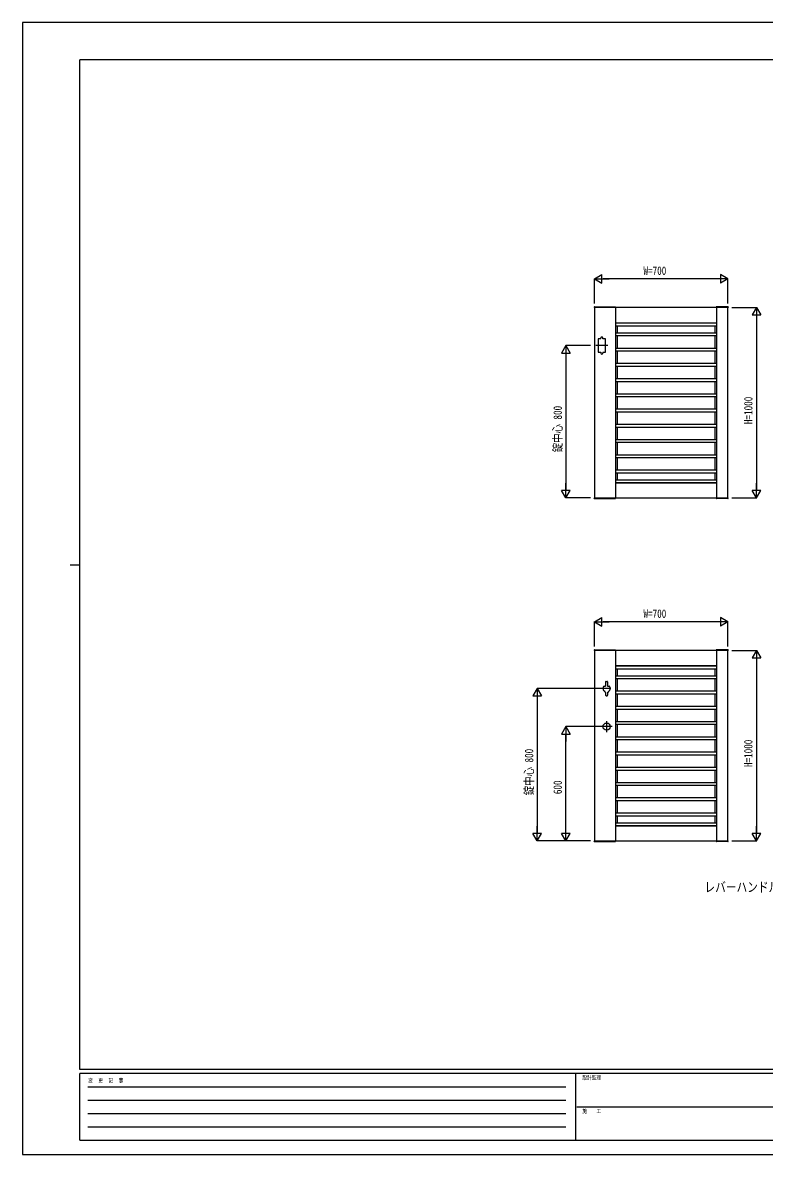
# Model space of a CAD drawing. Units: millimetres, scale not verified. Extents: x -4205 to 4205, y -2970 to 2970.
# Drawn here: x -4205 to -314, y -2970 to 2970 of the extents above; entities that cross this region are included whole.
import ezdxf
from ezdxf.enums import TextEntityAlignment as Align

# ---------------------------------------------------------------- set-up
doc = ezdxf.new("R2010")
doc.units = ezdxf.units.MM
doc.header["$LTSCALE"] = 20
for name, color, linetype in [('0-1_USER1', 3, 'Continuous'), ('0-2_YKK_A1', 4, 'Continuous'), ('0-3_YKK_D', 6, 'Continuous'), ('0-4_YKK_ZWAK', 7, 'Continuous')]:
    doc.layers.add(name, color=color, linetype=linetype)
doc.styles.add('ＭＳ ゴシック', font='')
doc.styles.get('ＭＳ ゴシック').set_extended_font_data('MS Gothic')

msp = doc.modelspace()

# ---------------------------------------------------------------- linework, layer by layer
at = {"layer": '0-2_YKK_A1'}
for p, q in [((-1205.98, 1477.5), (-1205.98, 1475.5)), ((-504.48, 1475), (-1205.48, 1475)), ((-1204.98, 1478.5), (-1094.98, 1478.5)), ((-1204.98, 1475), (-1204.98, 475)), ((-1094.98, 1475), (-1094.98, 475)), ((-1093.98, 1475), (-1093.98, 1477.5)), ((-565.98, 1475), (-565.98, 1477.5)), ((-504.98, 1478.5), (-564.98, 1478.5)), ((-564.98, 1475), (-564.98, 475)), ((-504.98, 475), (-504.98, 1475)), ((-503.98, 1477.5), (-503.98, 1475.5)), ((-1094.98, 1395), (-564.98, 1395)), ((-1094.98, 1393.9), (-564.98, 1393.9)), ((-1094.98, 1378.9), (-564.98, 1378.9)), ((-1086.18, 1395), (-1086.18, 1393.9)), ((-1086.18, 1378.9), (-1086.18, 1342.2)), ((-573.78, 1395), (-573.78, 1393.9)), ((-573.78, 1378.9), (-573.78, 1342.2)), ((-1170.98, 1310), (-1170.98, 1315)), ((-1160.98, 1310), (-1160.98, 1315)), ((-1094.98, 1342.2), (-564.98, 1342.2)), ((-1094.98, 1327.2), (-564.98, 1327.2)), ((-1086.18, 1327.2), (-1086.18, 1262.2)), ((-573.78, 1327.2), (-573.78, 1262.2)), ((-1134.48, 1275), (-1197.48, 1275)), ((-1094.98, 1262.2), (-564.98, 1262.2)), ((-1170.98, 1240), (-1170.98, 1235)), ((-1160.98, 1240), (-1160.98, 1235)), ((-1094.98, 1247.2), (-564.98, 1247.2)), ((-1086.18, 1247.2), (-1086.18, 1182.2)), ((-573.78, 1247.2), (-573.78, 1182.2)), ((-1094.98, 1182.2), (-564.98, 1182.2)), ((-1094.98, 1167.2), (-564.98, 1167.2)), ((-1086.18, 1167.2), (-1086.18, 1102.2)), ((-573.78, 1167.2), (-573.78, 1102.2)), ((-1094.98, 1102.2), (-564.98, 1102.2)), ((-1094.98, 1087.2), (-564.98, 1087.2)), ((-1086.18, 1087.2), (-1086.18, 1022.2)), ((-573.78, 1087.2), (-573.78, 1022.2)), ((-1094.98, 1022.2), (-564.98, 1022.2)), ((-1094.98, 1007.2), (-564.98, 1007.2)), ((-1086.18, 1007.2), (-1086.18, 942.2)), ((-573.78, 1007.2), (-573.78, 942.2)), ((-1094.98, 942.2), (-564.98, 942.2)), ((-1094.98, 927.2), (-564.98, 927.2)), ((-1086.18, 927.2), (-1086.18, 862.2)), ((-573.78, 927.2), (-573.78, 862.2)), ((-1094.98, 862.2), (-564.98, 862.2)), ((-1094.98, 847.2), (-564.98, 847.2)), ((-1086.18, 847.2), (-1086.18, 782.2)), ((-573.78, 847.2), (-573.78, 782.2)), ((-1094.98, 782.2), (-564.98, 782.2)), ((-1094.98, 767.2), (-564.98, 767.2)), ((-1086.18, 767.2), (-1086.18, 702.2)), ((-573.78, 767.2), (-573.78, 702.2)), ((-1094.98, 702.2), (-564.98, 702.2)), ((-1094.98, 687.2), (-564.98, 687.2)), ((-1086.18, 687.2), (-1086.18, 622.2)), ((-573.78, 687.2), (-573.78, 622.2)), ((-1094.98, 622.2), (-564.98, 622.2)), ((-1094.98, 607.2), (-564.98, 607.2)), ((-1086.18, 607.2), (-1086.18, 570.5)), ((-573.78, 607.2), (-573.78, 570.5)), ((-1094.98, 570.5), (-564.98, 570.5)), ((-1094.98, 555.5), (-564.98, 555.5)), ((-1094.98, 555), (-564.98, 555)), ((-1086.18, 555.5), (-1086.18, 555)), ((-573.78, 555.5), (-573.78, 555)), ((-1205.98, 472.5), (-1205.98, 474.5)), ((-1205.48, 475), (-504.48, 475)), ((-1204.98, 471.5), (-1094.98, 471.5)), ((-1093.98, 475), (-1093.98, 472.5)), ((-565.98, 475), (-565.98, 472.5)), ((-504.98, 471.5), (-564.98, 471.5)), ((-503.98, 472.5), (-503.98, 474.5)), ((-1205.98, -322.5), (-1205.98, -324.5)), ((-504.48, -325), (-1205.48, -325)), ((-1204.98, -321.5), (-1094.98, -321.5)), ((-1204.98, -325), (-1204.98, -1325)), ((-1094.98, -325), (-1094.98, -1325)), ((-1093.98, -325), (-1093.98, -322.5)), ((-565.98, -325), (-565.98, -322.5)), ((-504.98, -321.5), (-564.98, -321.5)), ((-564.98, -325), (-564.98, -1325)), ((-504.98, -1325), (-504.98, -325)), ((-503.98, -322.5), (-503.98, -324.5)), ((-1094.98, -405), (-564.98, -405)), ((-1094.98, -406.1), (-564.98, -406.1)), ((-1086.18, -405), (-1086.18, -406.1)), ((-573.78, -405), (-573.78, -406.1)), ((-1094.98, -421.1), (-564.98, -421.1)), ((-1094.98, -457.8), (-564.98, -457.8)), ((-1094.98, -472.8), (-564.98, -472.8)), ((-1086.18, -421.1), (-1086.18, -457.8)), ((-1086.18, -472.8), (-1086.18, -537.8)), ((-573.78, -421.1), (-573.78, -457.8)), ((-573.78, -472.8), (-573.78, -537.8)), ((-1118.98, -525), (-1162.98, -525)), ((-1158.48, -518), (-1158.48, -532)), ((-1153.48, -513), (-1146.23, -513)), ((-1146.23, -489.5), (-1146.23, -513)), ((-1144.23, -487.5), (-1137.73, -487.5)), ((-1135.73, -489.5), (-1135.73, -513)), ((-1135.73, -513), (-1128.48, -513)), ((-1123.48, -518), (-1123.48, -532)), ((-1146.23, -545.85), (-1146.23, -560.5)), ((-1144.23, -562.5), (-1137.73, -562.5)), ((-1135.73, -545.85), (-1135.73, -560.5)), ((-1094.98, -537.8), (-564.98, -537.8)), ((-1094.98, -552.8), (-564.98, -552.8)), ((-1086.18, -552.8), (-1086.18, -617.8)), ((-573.78, -552.8), (-573.78, -617.8)), ((-1094.98, -617.8), (-564.98, -617.8)), ((-1094.98, -632.8), (-564.98, -632.8)), ((-1086.18, -632.8), (-1086.18, -697.8)), ((-573.78, -632.8), (-573.78, -697.8)), ((-1140.98, -696), (-1140.98, -754)), ((-1094.98, -697.8), (-564.98, -697.8)), ((-1094.98, -712.8), (-564.98, -712.8)), ((-1086.18, -712.8), (-1086.18, -777.8)), ((-573.78, -712.8), (-573.78, -777.8)), ((-1111.98, -725), (-1169.98, -725)), ((-1094.98, -777.8), (-564.98, -777.8)), ((-1094.98, -792.8), (-564.98, -792.8)), ((-1086.18, -792.8), (-1086.18, -857.8)), ((-573.78, -792.8), (-573.78, -857.8)), ((-1094.98, -857.8), (-564.98, -857.8)), ((-1094.98, -872.8), (-564.98, -872.8)), ((-1086.18, -872.8), (-1086.18, -937.8)), ((-573.78, -872.8), (-573.78, -937.8)), ((-1094.98, -937.8), (-564.98, -937.8)), ((-1094.98, -952.8), (-564.98, -952.8)), ((-1086.18, -952.8), (-1086.18, -1017.8)), ((-573.78, -952.8), (-573.78, -1017.8)), ((-1094.98, -1017.8), (-564.98, -1017.8)), ((-1094.98, -1032.8), (-564.98, -1032.8)), ((-1086.18, -1032.8), (-1086.18, -1097.8)), ((-573.78, -1032.8), (-573.78, -1097.8)), ((-1094.98, -1097.8), (-564.98, -1097.8)), ((-1094.98, -1112.8), (-564.98, -1112.8)), ((-1086.18, -1112.8), (-1086.18, -1177.8)), ((-573.78, -1112.8), (-573.78, -1177.8)), ((-1094.98, -1177.8), (-564.98, -1177.8)), ((-1094.98, -1192.8), (-564.98, -1192.8)), ((-1094.98, -1229.5), (-564.98, -1229.5)), ((-1094.98, -1244.5), (-564.98, -1244.5)), ((-1094.98, -1245), (-564.98, -1245)), ((-1086.18, -1192.8), (-1086.18, -1229.5)), ((-1086.18, -1244.5), (-1086.18, -1245)), ((-573.78, -1192.8), (-573.78, -1229.5)), ((-573.78, -1244.5), (-573.78, -1245)), ((-1205.98, -1327.5), (-1205.98, -1325.5)), ((-1205.48, -1325), (-504.48, -1325)), ((-1204.98, -1328.5), (-1094.98, -1328.5)), ((-1093.98, -1325), (-1093.98, -1327.5)), ((-565.98, -1325), (-565.98, -1327.5)), ((-504.98, -1328.5), (-564.98, -1328.5)), ((-503.98, -1327.5), (-503.98, -1325.5))]:
    msp.add_line(p, q, dxfattribs=at)
for points in [[(-1170.98, 1310), (-1184.98, 1310), (-1184.98, 1240), (-1170.98, 1240)], [(-1160.98, 1240), (-1146.98, 1240), (-1146.98, 1310), (-1160.98, 1310)]]:
    msp.add_lwpolyline(points, dxfattribs=at)
msp.add_circle((-1140.98, -725), 19, dxfattribs=at)
for centre, radius, start, end in [((-1204.98, 1477.5), 1, 90, 180), ((-1205.48, 1475.5), 0.5, 180, 270), ((-1094.98, 1477.5), 1, 360, 90), ((-564.98, 1477.5), 1, 90, 180), ((-504.98, 1477.5), 1, 360, 90), ((-504.48, 1475.5), 0.5, 270, 360), ((-1165.98, 1315), 5, 0, 180), ((-1165.98, 1235), 5, 180, 0), ((-1205.48, 474.5), 0.5, 90, 180), ((-1204.98, 472.5), 1, 180, 270), ((-1094.98, 472.5), 1, 270, 360), ((-564.98, 472.5), 1, 180, 270), ((-504.98, 472.5), 1, 270, 360), ((-504.48, 474.5), 0.5, 360, 90), ((-1204.98, -322.5), 1, 90, 180), ((-1205.48, -324.5), 0.5, 180, 270), ((-1094.98, -322.5), 1, 360, 90), ((-564.98, -322.5), 1, 90, 180), ((-504.98, -322.5), 1, 360, 90), ((-504.48, -324.5), 0.5, 270, 360), ((-1153.48, -518), 5, 90, 180), ((-1153.48, -532), 5, 180, 270), ((-1144.23, -489.5), 2, 90, 180), ((-1137.73, -489.5), 2, 0, 90), ((-1128.48, -518), 5, 0, 90), ((-1128.48, -532), 5, 270, 0), ((-1140.98, -534.56), 12.5, 191.55262, 245.16541), ((-1144.23, -560.5), 2, 180, 270), ((-1137.73, -560.5), 2, 270, 0), ((-1140.98, -534.5), 12.5, 294.83459, 348.44738), ((-1140.98, -534.56), 12.5, 294.83459, 348.44738), ((-1205.48, -1325.5), 0.5, 90, 180), ((-1204.98, -1327.5), 1, 180, 270), ((-1094.98, -1327.5), 1, 270, 360), ((-564.98, -1327.5), 1, 180, 270), ((-504.98, -1327.5), 1, 270, 360), ((-504.48, -1325.5), 0.5, 360, 90)]:
    msp.add_arc(centre, radius, start, end, dxfattribs=at)
at = {"layer": '0-3_YKK_D'}
for p, q in [((-1204.98, 1625), (-1166.01, 1647.5)), ((-1204.98, 1496), (-1204.98, 1626)), ((-1204.98, 1625), (-1166.01, 1602.5)), ((-1204.98, 1625), (-1127.04, 1625)), ((-1166.01, 1602.5), (-1166.01, 1647.5)), ((-549.98, 1625), (-1159.98, 1625)), ((-504.98, 1625), (-582.92, 1625)), ((-504.98, 1625), (-543.95, 1647.5)), ((-543.95, 1647.5), (-543.95, 1602.5)), ((-504.98, 1625), (-543.95, 1602.5)), ((-504.98, 1496), (-504.98, 1626)), ((-483.98, 1475), (-353.98, 1475)), ((-354.98, 1475), (-377.48, 1436.03)), ((-377.48, 1436.03), (-332.48, 1436.03)), ((-354.98, 1475), (-332.48, 1436.03)), ((-354.98, 1475), (-354.98, 1397.06)), ((-354.98, 1430), (-354.98, 520)), ((-1354.98, 1275), (-1377.48, 1236.03)), ((-1225.98, 1275), (-1355.98, 1275)), ((-1354.98, 1275), (-1332.48, 1236.03)), ((-1354.98, 1275), (-1354.98, 1197.06)), ((-1377.48, 1236.03), (-1332.48, 1236.03)), ((-1354.98, 1230), (-1354.98, 520)), ((-1354.98, 475), (-1354.98, 552.94)), ((-354.98, 475), (-354.98, 552.94)), ((-1354.98, 475), (-1377.48, 513.97)), ((-1332.48, 513.97), (-1377.48, 513.97)), ((-1354.98, 475), (-1332.48, 513.97)), ((-354.98, 475), (-377.48, 513.97)), ((-332.48, 513.97), (-377.48, 513.97)), ((-354.98, 475), (-332.48, 513.97)), ((-1225.98, 475), (-1355.98, 475)), ((-483.98, 475), (-353.98, 475)), ((-1204.98, -175), (-1166.01, -152.5)), ((-1204.98, -304), (-1204.98, -174)), ((-1204.98, -175), (-1166.01, -197.5)), ((-1204.98, -175), (-1127.04, -175)), ((-1166.01, -197.5), (-1166.01, -152.5)), ((-549.98, -175), (-1159.98, -175)), ((-504.98, -175), (-582.92, -175)), ((-504.98, -175), (-543.95, -152.5)), ((-543.95, -152.5), (-543.95, -197.5)), ((-504.98, -175), (-543.95, -197.5)), ((-504.98, -304), (-504.98, -174)), ((-483.98, -325), (-353.98, -325)), ((-354.98, -325), (-377.48, -363.97)), ((-354.98, -325), (-332.48, -363.97)), ((-354.98, -325), (-354.98, -402.95)), ((-377.48, -363.97), (-332.48, -363.97)), ((-354.98, -370), (-354.98, -1280)), ((-1504.98, -525), (-1527.48, -563.97)), ((-1163.98, -525), (-1505.98, -525)), ((-1504.98, -525), (-1482.48, -563.97)), ((-1504.98, -525), (-1504.98, -602.95)), ((-1527.48, -563.97), (-1482.48, -563.97)), ((-1504.98, -570), (-1504.98, -1280)), ((-1354.98, -725), (-1377.48, -763.97)), ((-1377.48, -763.97), (-1332.48, -763.97)), ((-1170.98, -725), (-1355.98, -725)), ((-1354.98, -725), (-1332.48, -763.97)), ((-1354.98, -725), (-1354.98, -802.95)), ((-1354.98, -1280), (-1354.98, -770)), ((-1504.98, -1325), (-1504.98, -1247.06)), ((-1354.98, -1325), (-1354.98, -1247.06)), ((-354.98, -1325), (-354.98, -1247.06)), ((-1504.98, -1325), (-1527.48, -1286.03)), ((-1482.48, -1286.03), (-1527.48, -1286.03)), ((-1504.98, -1325), (-1482.48, -1286.03)), ((-1354.98, -1325), (-1377.48, -1286.03)), ((-1332.48, -1286.03), (-1377.48, -1286.03)), ((-1354.98, -1325), (-1332.48, -1286.03)), ((-354.98, -1325), (-377.48, -1286.03)), ((-332.48, -1286.03), (-377.48, -1286.03)), ((-354.98, -1325), (-332.48, -1286.03)), ((-1225.98, -1325), (-1505.98, -1325)), ((-1225.98, -1325), (-1355.98, -1325)), ((-483.98, -1325), (-353.98, -1325))]:
    msp.add_line(p, q, dxfattribs=at)
at = {"layer": '0-4_YKK_ZWAK'}
for p, q in [((3895.02, 2775), (-3904.98, 2775)), ((-3904.98, -2525), (-3904.98, 2775)), ((-3954.98, 125), (-3904.98, 125)), ((3895.02, -2525), (-3904.98, -2525)), ((-1304.98, -2545), (-3904.98, -2545)), ((-3904.98, -2895), (-3904.98, -2545)), ((-1304.98, -2545), (-1304.98, -2895)), ((-4.98, -2545), (-1304.98, -2545)), ((-3862.48, -2615), (-1354.98, -2615)), ((-3862.48, -2685), (-1354.98, -2685)), ((-1297.48, -2720), (-4.98, -2720)), ((-3862.48, -2755), (-1354.98, -2755)), ((-3862.48, -2825), (-1354.98, -2825)), ((-3904.98, -2895), (-1304.98, -2895)), ((-1304.98, -2895), (-4.98, -2895))]:
    msp.add_line(p, q, dxfattribs=at)
msp.add_lwpolyline([(-4205, -2970), (4205, -2970), (4205, 2970), (-4205, 2970)], close=True, dxfattribs=at)

# ---------------------------------------------------------------- texts
at = {"layer": '0-1_USER1', "style": 'ＭＳ ゴシック', "width": 0.8}
msp.add_text('レバーハンドル・プッシュプル仕様の場合', height=51.32, dxfattribs=at).set_placement((-627.74, -1608.17), align=Align.BOTTOM_LEFT)
at = {"layer": '0-3_YKK_D', "style": 'ＭＳ ゴシック', "width": 0.8}
for p in [(-947.78, 1633), (-947.78, -167)]:
    msp.add_text('W=700', height=43.99, dxfattribs=at).set_placement(p, align=Align.BOTTOM_LEFT)
for s, p in [('錠中心 800', (-1362.98, 715)), ('H=1000', (-362.98, 863)), ('H=1000', (-362.98, -937)), ('錠中心 800', (-1512.98, -1085)), ('600', (-1362.98, -1079.4))]:
    msp.add_text(s, height=43.99, rotation=90, dxfattribs=at).set_placement(p, align=Align.BOTTOM_LEFT)
at = {"layer": '0-4_YKK_ZWAK', "style": 'ＭＳ ゴシック', "width": 0.8}
for s, p in [('設計監理', (-1268.31, -2585)), ('変  更  記  事', (-3861.31, -2600)), ('施\u3000\u3000工', (-1268.31, -2760))]:
    msp.add_text(s, height=21.99, dxfattribs=at).set_placement(p, align=Align.BOTTOM_LEFT)

doc.saveas('drawing.dxf')
